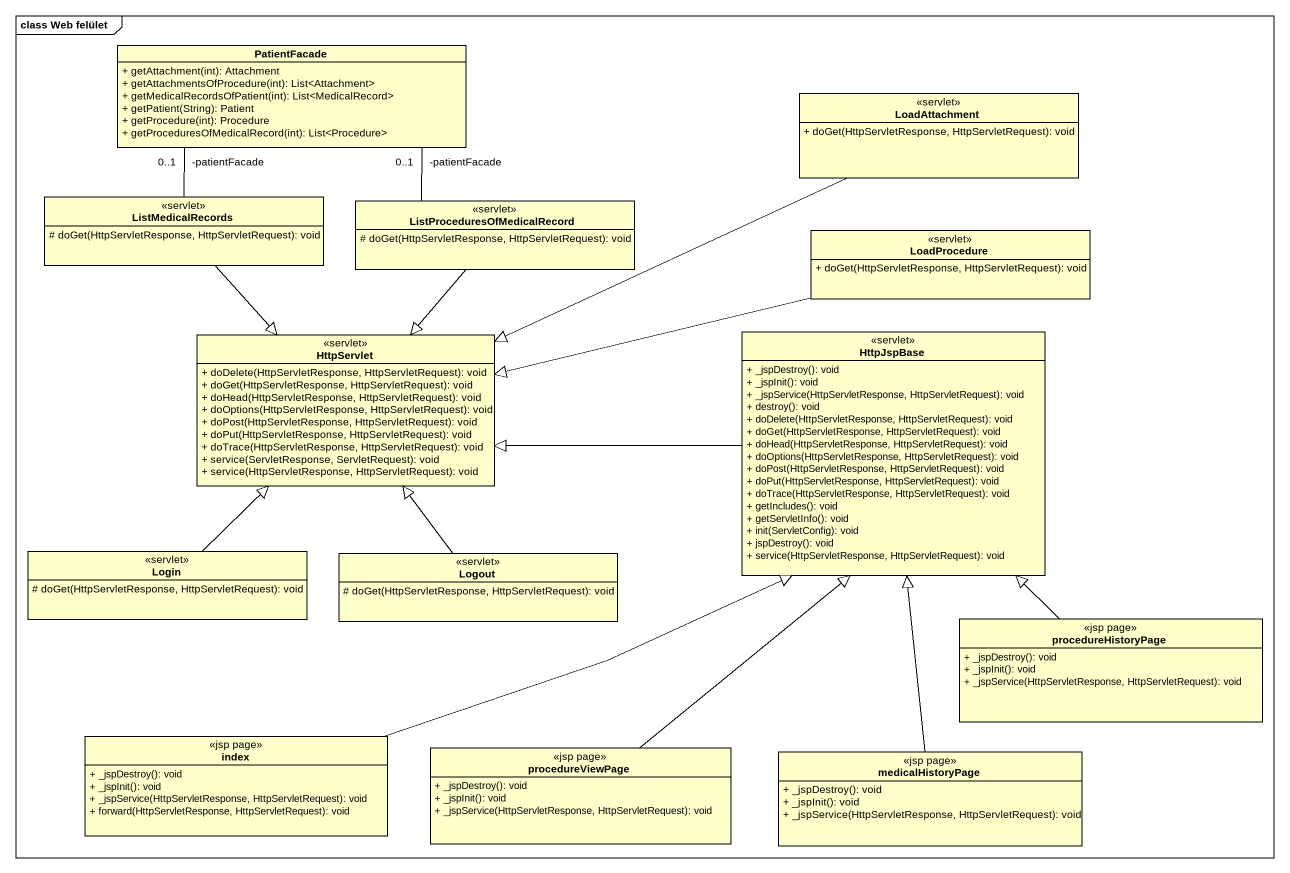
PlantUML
@startuml
mainframe class Web felület
hide circle
hide empty members
skinparam classAttributeIconSize 0
class PatientFacade {
  + getAttachment(int): Attachment
  + getAttachmentsOfProcedure(int): List<Attachment>
  + getMedicalRecordsOfPatient(int): List<MedicalRecord>
  + getPatient(String): Patient
  + getProcedure(int): Procedure
  + getProceduresOfMedicalRecord(int): List<Procedure>
}
class LoadAttachment <<servlet>> {
  + doGet(HttpServletResponse, HttpServletRequest): void
}
class ListMedicalRecords <<servlet>> {
  # doGet(HttpServletResponse, HttpServletRequest): void
}
class "ListProceduresOfMedicalRecord" as ListProceduresOfMedicalRecor <<servlet>> {
  # doGet(HttpServletResponse, HttpServletRequest): void
}
class LoadProcedure <<servlet>> {
  + doGet(HttpServletResponse, HttpServletRequest): void
}
class HttpServlet <<servlet>> {
  + doDelete(HttpServletResponse, HttpServletRequest): void
  + doGet(HttpServletResponse, HttpServletRequest): void
  + doHead(HttpServletResponse, HttpServletRequest): void
  + doOptions(HttpServletResponse, HttpServletRequest): void
  + doPost(HttpServletResponse, HttpServletRequest): void
  + doPut(HttpServletResponse, HttpServletRequest): void
  + doTrace(HttpServletResponse, HttpServletRequest): void
  + service(ServletResponse, ServletRequest): void
  + service(HttpServletResponse, HttpServletRequest): void
}
class HttpJspBase <<servlet>> {
  + _jspDestroy(): void
  + _jspInit(): void
  + _jspService(HttpServletResponse, HttpServletRequest): void
  + destroy(): void
  + doDelete(HttpServletResponse, HttpServletRequest): void
  + doGet(HttpServletResponse, HttpServletRequest): void
  + doHead(HttpServletResponse, HttpServletRequest): void
  + doOptions(HttpServletResponse, HttpServletRequest): void
  + doPost(HttpServletResponse, HttpServletRequest): void
  + doPut(HttpServletResponse, HttpServletRequest): void
  + doTrace(HttpServletResponse, HttpServletRequest): void
  + getIncludes(): void
  + getServletInfo(): void
  + init(ServletConfig): void
  + jspDestroy(): void
  + service(HttpServletResponse, HttpServletRequest): void
}
class Login <<servlet>> {
  # doGet(HttpServletResponse, HttpServletRequest): void
}
class Logout <<servlet>> {
  # doGet(HttpServletResponse, HttpServletRequest): void
}
class procedureHistoryPage <<jsp page>> {
  + _jspDestroy(): void
  + _jspInit(): void
  + _jspService(HttpServletResponse, HttpServletRequest): void
}
class index <<jsp page>> {
  + _jspDestroy(): void
  + _jspInit(): void
  + _jspService(HttpServletResponse, HttpServletRequest): void
  + forward(HttpServletResponse, HttpServletRequest): void
}
class procedureViewPage <<jsp page>> {
  + _jspDestroy(): void
  + _jspInit(): void
  + _jspService(HttpServletResponse, HttpServletRequest): void
}
class medicalHistoryPage <<jsp page>> {
  + _jspDestroy(): void
  + _jspInit(): void
  + _jspService(HttpServletResponse, HttpServletRequest): void
}
PatientFacade "-patientFacade\n0..1" -- ListProceduresOfMedicalRecor
LoadAttachment -left-|> HttpServlet
ListMedicalRecords -up- "-patientFacade\n0..1" PatientFacade
ListMedicalRecords --|> HttpServlet
ListProceduresOfMedicalRecor --|> HttpServlet
LoadProcedure -left-|> HttpServlet
HttpJspBase -left-|> HttpServlet
Login -up-|> HttpServlet
Logout -up-|> HttpServlet
procedureHistoryPage -up-|> HttpJspBase
index -right-|> HttpJspBase
procedureViewPage -up-|> HttpJspBase
medicalHistoryPage -up-|> HttpJspBase
@enduml
